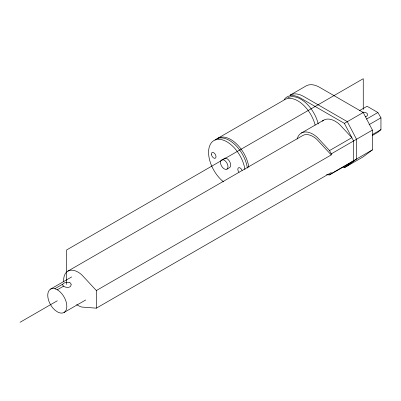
<?xml version="1.0" encoding="UTF-8"?>
<svg xmlns="http://www.w3.org/2000/svg" width="401" height="401" viewBox="0 0 401 401"><rect width="100%" height="100%" fill="white"/><g stroke="black" fill="none" stroke-linecap="round" stroke-linejoin="round"><path stroke-width="0.6" d="M66.626 284.394L66.631 249.953L363.256 78.701L363.266 109.433M76.656 304.565A20.406 11.779 60 0 0 81.804 307.051L96.35 308.168L96.35 290.545L81.804 274.865A20.406 11.779 60 0 0 63.674 281.572M326.469 174.686L329.542 174.921L331.256 173.628L331.256 172.545L96.35 308.168M96.35 290.545L331.256 154.921L331.256 153.854L329.537 150.56L317.246 137.317A23.253 13.423 60 0 0 297.096 139.097M343.306 167.072L344.384 167.693L363.211 156.826L372.414 149.864L372.414 130.089L363.216 112.496L319.597 87.308A27.148 15.674 60 0 0 306.023 85.964L290.129 95.137A27.148 15.674 60 0 1 303.702 96.486L347.321 121.668L356.519 139.267L356.519 159.042L347.316 165.999M372.499 135.393L377.892 132.28L380.95 129.633L380.95 117.809L377.892 112.516L367.06 106.26L359.507 110.621M71.077 284.815C71.017 286.986 68.556 287.692 66.756 287.311A4.381 2.837 7 0 1 63.699 286.254L62.431 284.78C63.553 282.239 67.458 281.778 69.814 282.725M344.384 167.693L353.587 160.736L353.587 140.962L344.384 123.363L300.765 98.18A27.148 15.674 60 0 0 284.144 99.664M217.858 138.26L284.865 99.573A25.935 14.977 60 0 1 315.166 125.127M226.906 169.177A5.358 3.093 60 0 0 225.207 160.871A5.358 3.093 60 0 0 220.565 163.553A5.358 3.093 60 0 0 226.906 169.177L229.598 167.623A5.358 3.093 60 0 0 229.222 160.841A5.358 3.093 60 0 0 223.633 158.896M301.357 133.047L323.682 120.155M67.869 271.131L302.775 135.508A20.406 11.779 60 0 1 316.71 139.247L331.256 154.921M50.541 289.121L71.694 276.911M54.817 288.74L57.288 289.788A13.489 7.789 60 0 1 66.822 306.309A13.489 7.789 60 0 1 57.283 311.813L54.817 310.013A13.489 7.789 60 0 1 47.749 295.296A13.489 7.789 60 0 1 54.817 288.74L62.566 284.269M344.384 123.363L363.216 112.496M57.288 289.788L63.589 286.149M366.564 119.057L377.892 112.516M20.05 322.299L57.283 300.8M369.08 124.661L380.95 117.809M329.537 150.56L351.862 137.668L339.577 124.425A23.253 13.423 60 0 0 322.264 121.197M331.256 153.854L372.414 130.089M64.03 312.484L85.724 299.958M372.318 134.616L380.95 129.633M331.256 173.628L372.414 149.864M329.542 174.921L351.872 162.029M69.894 282.675A4.381 2.837 7 0 1 71.157 284.77M362.188 112.27A4.321 2.496 0 0 1 367.301 113.729A4.321 2.496 0 0 1 365.466 116.841M238.976 172.235A3.243 1.87 60 0 1 238.5 167.798A3.243 1.87 60 0 1 242.104 170.43M287.798 97.884A25.935 14.977 60 0 1 318.239 123.989M223.568 181.869A25.935 14.977 60 0 1 208.61 151.117A25.935 14.977 60 0 1 225.793 141.197A25.935 14.977 60 0 1 244.946 169.528M215.021 140.084A25.935 14.977 60 0 1 233.808 143.593A25.935 14.977 60 0 1 247.392 168.119M216.931 138.881A25.935 14.977 60 0 1 235.608 143.037A25.935 14.977 60 0 1 248.861 167.272M211.497 154.761A3.243 1.87 60 0 0 215.332 158.164A3.243 1.87 60 0 0 214.304 153.142A3.243 1.87 60 0 0 211.497 154.761"/></g></svg>
